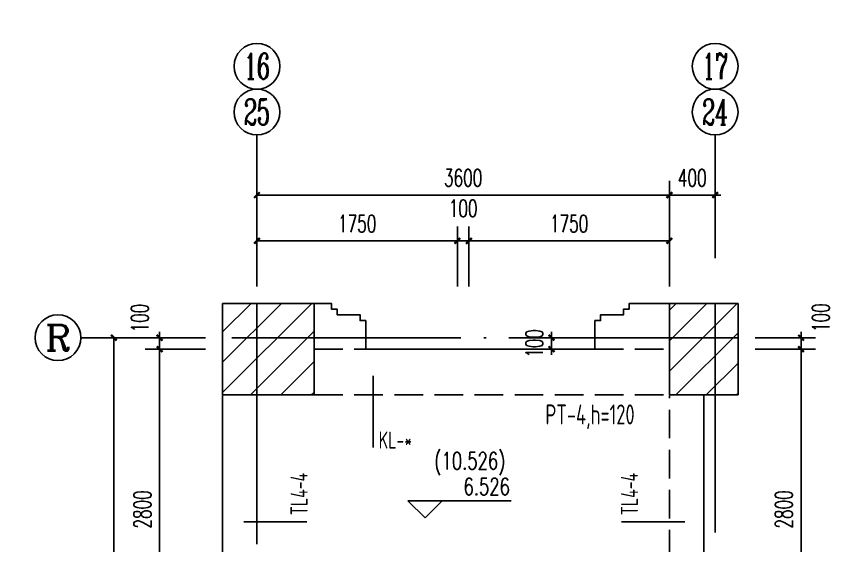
# Model space of a CAD drawing. Extents: x 239268 to 489116, y -316056 to -246175.
# Drawn here: x 427448 to 434641, y -300498 to -295877 of the extents above; entities that cross this region are included whole.
import ezdxf
from ezdxf.enums import TextEntityAlignment as Align

# ---------------------------------------------------------------- set-up
doc = ezdxf.new("R2010")
doc.units = 0
doc.header["$LTSCALE"] = 1000
doc.header["$MEASUREMENT"] = 0
doc.linetypes.add('DASH', pattern=[0.35, 0.25, -0.1])
doc.linetypes.add('DOTE', pattern=[2.42, 2, -0.2, 0.02, -0.2])
doc.layers.get('0').update_dxf_attribs({"linetype": 'CONTINUOUS'})
doc.layers.get('Defpoints').update_dxf_attribs({"color": 6, "linetype": 'CONTINUOUS'})
for name, color, linetype in [('3-ban', 84, 'CONTINUOUS'), ('3-HATCH', 8, 'CONTINUOUS'), ('3-liang-rein', 54, 'CONTINUOUS'), ('3-liang-s', 120, 'CONTINUOUS'), ('3-liang-xu', 120, 'DASH'), ('AXIS', 3, 'CONTINUOUS'), ('AXIS_TEXT', 7, 'CONTINUOUS'), ('COLUMN', 2, 'CONTINUOUS'), ('DIM_ELEV', 3, 'CONTINUOUS'), ('DOTE', 26, 'DOTE'), ('PUB_TEXT', 7, 'CONTINUOUS')]:
    doc.layers.add(name, color=color, linetype=linetype)
doc.styles.add('_TCH_AXIS', font='COMPLEX', dxfattribs={"bigfont": 'GBCBIG'})
doc.styles.add('_TCH_DIM', font='SIMPLEX', dxfattribs={"bigfont": 'GBCBIG'})
doc.styles.add('COMPLEX', font='COMPLEX')
doc.styles.add('DIM_FONT', font='SIMPLEX.shx', dxfattribs={"width": 0.65})
doc.styles.add('TSSD_Rein', font='Tssdeng.shx', dxfattribs={"width": 0.7, "bigfont": 'hztxt.shx'})
doc.dimstyles.new('DIMN50', dxfattribs={"dimscale": 0.5, "dimtxt": 300, "dimasz": 100, "dimexe": 250, "dimexo": 300, "dimgap": 150, "dimtad": 1, "dimdec": 0, "dimzin": 0, "dimdsep": 46, "dimtxsty": 'DIM_FONT', "dimblk": 'ARCHTICK', "dimcen": 0.09, "dimclrt": 7, "dimazin": 2, "dimtfac": 1, "dimtdec": 0, "dimtix": 1, "dimtmove": 2, "dimatfit": 3, "dimfxl": 0, "dimtolj": 1, "dimtzin": 0, "dimarcsym": 0})

# ---------------------------------------------------------------- blocks, each defined once
blk = doc.blocks.new('_ArchTick')
at = {"color": 0, "linetype": 'ByBlock', "const_width": 0.4}
blk.add_lwpolyline([(-0.5, -0.5), (0.5, 0.5)], dxfattribs=at)
blk = doc.blocks.new('*D449')
at = {"layer": 'AXIS', "color": 0, "lineweight": -2}
for p, q in [((433897.1, -298782.6), (434422.1, -298782.6)), ((434297.1, -301582.6), (434297.1, -298782.6)), ((433897.1, -301582.6), (434422.1, -301582.6))]:
    blk.add_line(p, q, dxfattribs=at)
at = {"layer": 'Defpoints', "color": 0}
for p in [(433747.1, -298782.6), (434297.1, -298782.6), (433747.1, -301582.6)]:
    blk.add_point(p, dxfattribs=at)
at = {"layer": 'AXIS', "color": 0, "lineweight": -2, "xscale": 50, "yscale": 50, "zscale": 50}
for p, rotation in [((434297.1, -298782.6), 90), ((434297.1, -301582.6), 270)]:
    blk.add_blockref('_ArchTick', p, dxfattribs=dict(at, rotation=rotation))
at = {"layer": 'AXIS', "color": 7, "insert": (434147.1, -300182.6), "char_height": 150, "attachment_point": 5, "rotation": 90, "style": 'DIM_FONT'}
blk.add_mtext('\\A1;2800', dxfattribs=at)
blk = doc.blocks.new('*D450')
at = {"layer": 'AXIS', "color": 0, "lineweight": -2}
for p, q in [((433897.1, -298682.6), (434422.1, -298682.6)), ((434297.1, -298682.6), (434297.1, -298632.6)), ((434297.1, -298782.6), (434297.1, -298682.6)), ((433897.1, -298782.6), (434422.1, -298782.6)), ((434297.1, -298782.6), (434297.1, -298832.6))]:
    blk.add_line(p, q, dxfattribs=at)
at = {"layer": 'Defpoints', "color": 0}
for p in [(433747.1, -298682.6), (434297.1, -298682.6), (433747.1, -298782.6)]:
    blk.add_point(p, dxfattribs=at)
at = {"layer": 'AXIS', "color": 0, "lineweight": -2, "xscale": 50, "yscale": 50, "zscale": 50}
for p, rotation in [((434297.1, -298682.6), 270), ((434297.1, -298782.6), 90)]:
    blk.add_blockref('_ArchTick', p, dxfattribs=dict(at, rotation=rotation))
at = {"layer": 'AXIS', "color": 7, "insert": (434469.6, -298507.6), "char_height": 150, "attachment_point": 5, "rotation": 90, "style": 'DIM_FONT'}
blk.add_mtext('\\A1;100', dxfattribs=at)
blk = doc.blocks.new('*D451')
at = {"layer": 'AXIS', "color": 0, "lineweight": -2}
for p, q in [((429547, -297823.9), (429547, -297311.4)), ((433147, -297823.9), (433147, -297311.4)), ((429547, -297436.4), (433147, -297436.4))]:
    blk.add_line(p, q, dxfattribs=at)
at = {"layer": 'Defpoints', "color": 0}
for p in [(433147, -297436.4), (429547, -297973.9), (433147, -297973.9)]:
    blk.add_point(p, dxfattribs=at)
at = {"layer": 'AXIS', "color": 0, "lineweight": -2, "xscale": 50, "yscale": 50, "zscale": 50, "rotation": 180}
blk.add_blockref('_ArchTick', (429547, -297436.4), dxfattribs=at)
at = {"layer": 'AXIS', "color": 0, "lineweight": -2, "xscale": 50, "yscale": 50, "zscale": 50}
blk.add_blockref('_ArchTick', (433147, -297436.4), dxfattribs=at)
at = {"layer": 'AXIS', "color": 7, "insert": (431347, -297286.4), "char_height": 150, "attachment_point": 5, "style": 'DIM_FONT'}
blk.add_mtext('\\A1;3600', dxfattribs=at)
blk = doc.blocks.new('*D452')
at = {"layer": 'AXIS', "color": 0, "lineweight": -2}
for p, q in [((433147, -297823.9), (433147, -297311.4)), ((433547, -297823.9), (433547, -297311.4)), ((433147, -297436.4), (433097, -297436.4)), ((433147, -297436.4), (433547, -297436.4)), ((433547, -297436.4), (433597, -297436.4))]:
    blk.add_line(p, q, dxfattribs=at)
at = {"layer": 'Defpoints', "color": 0}
for p in [(433547, -297436.4), (433147, -297973.9), (433547, -297973.9)]:
    blk.add_point(p, dxfattribs=at)
at = {"layer": 'AXIS', "color": 0, "lineweight": -2, "xscale": 50, "yscale": 50, "zscale": 50}
blk.add_blockref('_ArchTick', (433147, -297436.4), dxfattribs=at)
at = {"layer": 'AXIS', "color": 0, "lineweight": -2, "xscale": 50, "yscale": 50, "zscale": 50, "rotation": 180}
blk.add_blockref('_ArchTick', (433547, -297436.4), dxfattribs=at)
at = {"layer": 'AXIS', "color": 7, "insert": (433347, -297286.4), "char_height": 150, "attachment_point": 5, "style": 'DIM_FONT'}
blk.add_mtext('\\A1;400', dxfattribs=at)
blk = doc.blocks.new('*D453')
at = {"layer": 'AXIS', "color": 0, "lineweight": -2}
for p, q in [((429547, -298236.4), (429547, -297711.4)), ((431297, -298236.4), (431297, -297711.4)), ((429547, -297836.4), (431297, -297836.4))]:
    blk.add_line(p, q, dxfattribs=at)
at = {"layer": 'Defpoints', "color": 0}
for p in [(431297, -297836.4), (429547, -298386.4), (431297, -298386.4)]:
    blk.add_point(p, dxfattribs=at)
at = {"layer": 'AXIS', "color": 0, "lineweight": -2, "xscale": 50, "yscale": 50, "zscale": 50, "rotation": 180}
blk.add_blockref('_ArchTick', (429547, -297836.4), dxfattribs=at)
at = {"layer": 'AXIS', "color": 0, "lineweight": -2, "xscale": 50, "yscale": 50, "zscale": 50}
blk.add_blockref('_ArchTick', (431297, -297836.4), dxfattribs=at)
at = {"layer": 'AXIS', "color": 7, "insert": (430422, -297686.4), "char_height": 150, "attachment_point": 5, "style": 'DIM_FONT'}
blk.add_mtext('\\A1;1750', dxfattribs=at)
blk = doc.blocks.new('*D454')
at = {"layer": 'AXIS', "color": 0, "lineweight": -2}
for p, q in [((431297, -298236.4), (431297, -297711.4)), ((431397, -298236.4), (431397, -297711.4)), ((431297, -297836.4), (431247, -297836.4)), ((431297, -297836.4), (431397, -297836.4)), ((431397, -297836.4), (431447, -297836.4))]:
    blk.add_line(p, q, dxfattribs=at)
at = {"layer": 'Defpoints', "color": 0}
for p in [(431397, -297836.4), (431297, -298386.4), (431397, -298386.4)]:
    blk.add_point(p, dxfattribs=at)
at = {"layer": 'AXIS', "color": 0, "lineweight": -2, "xscale": 50, "yscale": 50, "zscale": 50}
blk.add_blockref('_ArchTick', (431297, -297836.4), dxfattribs=at)
at = {"layer": 'AXIS', "color": 0, "lineweight": -2, "xscale": 50, "yscale": 50, "zscale": 50, "rotation": 180}
blk.add_blockref('_ArchTick', (431397, -297836.4), dxfattribs=at)
at = {"layer": 'AXIS', "color": 7, "insert": (431347, -297552.6), "char_height": 150, "attachment_point": 5, "style": 'DIM_FONT'}
blk.add_mtext('\\A1;100', dxfattribs=at)
blk = doc.blocks.new('*D455')
at = {"layer": 'AXIS', "color": 0, "lineweight": -2}
for p, q in [((431397, -298236.4), (431397, -297711.4)), ((433147, -298236.4), (433147, -297711.4)), ((431397, -297836.4), (433147, -297836.4))]:
    blk.add_line(p, q, dxfattribs=at)
at = {"layer": 'Defpoints', "color": 0}
for p in [(433147, -297836.4), (431397, -298386.4), (433147, -298386.4)]:
    blk.add_point(p, dxfattribs=at)
at = {"layer": 'AXIS', "color": 0, "lineweight": -2, "xscale": 50, "yscale": 50, "zscale": 50, "rotation": 180}
blk.add_blockref('_ArchTick', (431397, -297836.4), dxfattribs=at)
at = {"layer": 'AXIS', "color": 0, "lineweight": -2, "xscale": 50, "yscale": 50, "zscale": 50}
blk.add_blockref('_ArchTick', (433147, -297836.4), dxfattribs=at)
at = {"layer": 'AXIS', "color": 7, "insert": (432272, -297686.4), "char_height": 150, "attachment_point": 5, "style": 'DIM_FONT'}
blk.add_mtext('\\A1;1750', dxfattribs=at)
blk = doc.blocks.new('*D458')
at = {"layer": 'AXIS', "color": 0, "lineweight": -2}
for p, q in [((429097, -298782.6), (428572, -298782.6)), ((428697, -301582.6), (428697, -298782.6)), ((429097, -301582.6), (428572, -301582.6))]:
    blk.add_line(p, q, dxfattribs=at)
at = {"layer": 'Defpoints', "color": 0}
for p in [(428697, -298782.6), (429247, -298782.6), (429247, -301582.6)]:
    blk.add_point(p, dxfattribs=at)
at = {"layer": 'AXIS', "color": 0, "lineweight": -2, "xscale": 50, "yscale": 50, "zscale": 50}
for p, rotation in [((428697, -298782.6), 90), ((428697, -301582.6), 270)]:
    blk.add_blockref('_ArchTick', p, dxfattribs=dict(at, rotation=rotation))
at = {"layer": 'AXIS', "color": 7, "insert": (428547, -300182.6), "char_height": 150, "attachment_point": 5, "rotation": 90, "style": 'DIM_FONT'}
blk.add_mtext('\\A1;2800', dxfattribs=at)
blk = doc.blocks.new('*D459')
at = {"layer": 'AXIS', "color": 0, "lineweight": -2}
for p, q in [((429097, -298682.6), (428572, -298682.6)), ((428697, -298682.6), (428697, -298632.6)), ((428697, -298782.6), (428697, -298682.6)), ((429097, -298782.6), (428572, -298782.6)), ((428697, -298782.6), (428697, -298832.6))]:
    blk.add_line(p, q, dxfattribs=at)
at = {"layer": 'Defpoints', "color": 0}
for p in [(428697, -298682.6), (429247, -298682.6), (429247, -298782.6)]:
    blk.add_point(p, dxfattribs=at)
at = {"layer": 'AXIS', "color": 0, "lineweight": -2, "xscale": 50, "yscale": 50, "zscale": 50}
for p, rotation in [((428697, -298682.6), 270), ((428697, -298782.6), 90)]:
    blk.add_blockref('_ArchTick', p, dxfattribs=dict(at, rotation=rotation))
at = {"layer": 'AXIS', "color": 7, "insert": (428524.5, -298511.4), "char_height": 150, "attachment_point": 5, "rotation": 90, "style": 'DIM_FONT'}
blk.add_mtext('\\A1;100', dxfattribs=at)
blk = doc.blocks.new('*D460')
at = {"layer": 'AXIS', "color": 0, "lineweight": -2}
for p, q in [((429097, -298682.6), (428172, -298682.6)), ((428297, -308682.6), (428297, -298682.6)), ((429097, -308682.6), (428172, -308682.6))]:
    blk.add_line(p, q, dxfattribs=at)
at = {"layer": 'Defpoints', "color": 0}
for p in [(428297, -298682.6), (429247, -298682.6), (429247, -308682.6)]:
    blk.add_point(p, dxfattribs=at)
at = {"layer": 'AXIS', "color": 0, "lineweight": -2, "xscale": 50, "yscale": 50, "zscale": 50}
for p, rotation in [((428297, -298682.6), 90), ((428297, -308682.6), 270)]:
    blk.add_blockref('_ArchTick', p, dxfattribs=dict(at, rotation=rotation))
at = {"layer": 'AXIS', "color": 7, "insert": (428147, -303682.6), "char_height": 150, "attachment_point": 5, "rotation": 90, "style": 'DIM_FONT'}
blk.add_mtext('\\A1;10000', dxfattribs=at)
blk = doc.blocks.new('_AXISO')
blk.add_circle((0, 0), 0.5)
at = {"layer": 'AXIS_TEXT', "style": 'COMPLEX', "width": 1.041667}
blk.add_attdef('A', text='', height=0.56, dxfattribs=at).set_placement((-0.25, -0.28), (0.25, -0.28), align=Align.FIT)
blk = doc.blocks.new('*D798')
at = {"layer": '3-liang-s', "color": 0, "lineweight": -2}
for p, q in [((432118.7, -298682.6), (432118.7, -298632.6)), ((432118.7, -298682.6), (432118.7, -298782.6)), ((432176.9, -298682.6), (432243.7, -298682.6)), ((432118.7, -298782.6), (432118.7, -298832.6)), ((432176.9, -298782.6), (432243.7, -298782.6))]:
    blk.add_line(p, q, dxfattribs=at)
at = {"layer": 'Defpoints', "color": 0}
for p in [(432026.9, -298682.6), (432026.9, -298782.6), (432118.7, -298782.6)]:
    blk.add_point(p, dxfattribs=at)
at = {"layer": '3-liang-s', "color": 0, "lineweight": -2, "xscale": 50, "yscale": 50, "zscale": 50}
for p, rotation in [((432118.7, -298682.6), 270), ((432118.7, -298782.6), 90)]:
    blk.add_blockref('_ArchTick', p, dxfattribs=dict(at, rotation=rotation))
at = {"layer": '3-liang-s', "color": 7, "insert": (431968.7, -298732.6), "char_height": 150, "attachment_point": 5, "rotation": 90, "style": 'DIM_FONT'}
blk.add_mtext('\\A1;100', dxfattribs=at)
blk = doc.blocks.new('*D831')
at = {"layer": '3-ban', "color": 0, "lineweight": -2}
for p, q in [((329806.4, -308668.4), (329087.7, -308668.4)), ((329212.7, -308668.4), (329212.7, -309108.4)), ((329916.4, -309108.4), (329087.7, -309108.4))]:
    blk.add_line(p, q, dxfattribs=at)
at = {"layer": '3-liang-s', "color": 0, "lineweight": -2}
for p, q in [((432013.3, -284372.1), (431638.3, -284372.1)), ((431763.3, -284872.1), (431763.3, -284372.1)), ((432013.3, -284872.1), (431638.3, -284872.1))]:
    blk.add_line(p, q, dxfattribs=at)
at = {"layer": 'Defpoints', "color": 0}
for p in [(431763.3, -284372.1), (432163.3, -284372.1), (432163.3, -284872.1), (329956.4, -308668.4), (329212.7, -309108.4), (330066.4, -309108.4)]:
    blk.add_point(p, dxfattribs=at)
at = {"layer": '3-ban', "color": 0, "lineweight": -2, "xscale": 50, "yscale": 50, "zscale": 50}
for p, rotation in [((329212.7, -308668.4), 90), ((329212.7, -309108.4), 270)]:
    blk.add_blockref('_ArchTick', p, dxfattribs=dict(at, rotation=rotation))
at = {"layer": '3-liang-s', "color": 0, "lineweight": -2, "xscale": 50, "yscale": 50, "zscale": 50}
for p, rotation in [((431763.3, -284372.1), 90), ((431763.3, -284872.1), 270)]:
    blk.add_blockref('_ArchTick', p, dxfattribs=dict(at, rotation=rotation))
at = {"layer": '3-ban', "color": 7, "insert": (329062.7, -308888.4), "char_height": 150, "attachment_point": 5, "rotation": 90, "style": 'DIM_FONT'}
blk.add_mtext('\\A1;200', dxfattribs=at)
at = {"layer": '3-liang-s', "color": 7, "insert": (431613.3, -284622.1), "char_height": 150, "attachment_point": 5, "rotation": 90, "style": 'DIM_FONT'}
blk.add_mtext('\\A1;500', dxfattribs=at)
blk = doc.blocks.new('*D836')
at = {"layer": '3-ban', "color": 0, "lineweight": -2}
for p, q in [((330176.3, -313574.5), (330176.3, -313260.3)), ((330676.3, -313574.5), (330676.3, -313260.3)), ((330176.3, -313385.3), (330676.3, -313385.3))]:
    blk.add_line(p, q, dxfattribs=at)
at = {"layer": '3-liang-s', "color": 0, "lineweight": -2}
for p, q in [((443582.6, -298440.8), (443582.6, -298390.8)), ((443729.4, -298440.8), (443457.6, -298440.8)), ((443582.6, -298490.8), (443582.6, -298440.8)), ((443729.4, -298490.8), (443457.6, -298490.8)), ((443582.6, -298490.8), (443582.6, -298540.8))]:
    blk.add_line(p, q, dxfattribs=at)
at = {"layer": 'Defpoints', "color": 0}
for p in [(443582.6, -298440.8), (443879.4, -298440.8), (443879.4, -298490.8), (330676.3, -313385.3), (330176.3, -313724.5), (330676.3, -313724.5)]:
    blk.add_point(p, dxfattribs=at)
at = {"layer": '3-ban', "color": 0, "lineweight": -2, "xscale": 50, "yscale": 50, "zscale": 50, "rotation": 180}
blk.add_blockref('_ArchTick', (330176.3, -313385.3), dxfattribs=at)
at = {"layer": '3-ban', "color": 0, "lineweight": -2, "xscale": 50, "yscale": 50, "zscale": 50}
blk.add_blockref('_ArchTick', (330676.3, -313385.3), dxfattribs=at)
at = {"layer": '3-liang-s', "color": 0, "lineweight": -2, "xscale": 50, "yscale": 50, "zscale": 50}
for p, rotation in [((443582.6, -298440.8), 270), ((443582.6, -298490.8), 90)]:
    blk.add_blockref('_ArchTick', p, dxfattribs=dict(at, rotation=rotation))
at = {"layer": '3-ban', "color": 7, "insert": (330426.3, -313235.3), "char_height": 150, "attachment_point": 5, "style": 'DIM_FONT'}
blk.add_mtext('\\A1;250', dxfattribs=at)
at = {"layer": '3-liang-s', "color": 7, "insert": (443432.6, -298465.8), "char_height": 150, "attachment_point": 5, "rotation": 90, "style": 'DIM_FONT'}
blk.add_mtext('\\A1;50', dxfattribs=at)
blk = doc.blocks.new('*D841')
at = {"layer": '3-ban', "color": 0, "lineweight": -2}
for p, q in [((329696.4, -313944.5), (329087.7, -313944.5)), ((329212.7, -313944.5), (329212.7, -314604.5)), ((330026.4, -314604.5), (329087.7, -314604.5))]:
    blk.add_line(p, q, dxfattribs=at)
at = {"layer": '3-liang-s', "color": 0, "lineweight": -2}
for p, q in [((443582.6, -296190.8), (443582.6, -296140.8)), ((443729.4, -296190.8), (443457.6, -296190.8)), ((443729.4, -296240.8), (443457.6, -296240.8)), ((443582.6, -296240.8), (443582.6, -296190.8)), ((443582.6, -296240.8), (443582.6, -296290.8))]:
    blk.add_line(p, q, dxfattribs=at)
at = {"layer": 'Defpoints', "color": 0}
for p in [(443582.6, -296190.8), (443879.4, -296190.8), (443879.4, -296240.8), (329846.4, -313944.5), (329212.7, -314604.5), (330176.4, -314604.5)]:
    blk.add_point(p, dxfattribs=at)
at = {"layer": '3-ban', "color": 0, "lineweight": -2, "xscale": 50, "yscale": 50, "zscale": 50}
for p, rotation in [((329212.7, -313944.5), 90), ((329212.7, -314604.5), 270)]:
    blk.add_blockref('_ArchTick', p, dxfattribs=dict(at, rotation=rotation))
at = {"layer": '3-liang-s', "color": 0, "lineweight": -2, "xscale": 50, "yscale": 50, "zscale": 50}
for p, rotation in [((443582.6, -296190.8), 270), ((443582.6, -296240.8), 90)]:
    blk.add_blockref('_ArchTick', p, dxfattribs=dict(at, rotation=rotation))
at = {"layer": '3-ban', "color": 7, "insert": (329062.7, -314274.5), "char_height": 150, "attachment_point": 5, "rotation": 90, "style": 'DIM_FONT'}
blk.add_mtext('\\A1;300', dxfattribs=at)
at = {"layer": '3-liang-s', "color": 7, "insert": (443432.6, -296215.8), "char_height": 150, "attachment_point": 5, "rotation": 90, "style": 'DIM_FONT'}
blk.add_mtext('\\A1;50', dxfattribs=at)

msp = doc.modelspace()

# ---------------------------------------------------------------- hatches: boundary and pattern name
at = {"layer": '3-HATCH'}
h = msp.add_hatch(dxfattribs=at)
h.set_pattern_fill('ANSI31', color=256, scale=1500, style=0)
h.paths.add_polyline_path([(430047, -298382.6), (429247, -298382.6), (429247, -299182.6), (430047, -299182.6)])
h = msp.add_hatch(dxfattribs=at)
h.set_pattern_fill('ANSI31', color=256, scale=1500, style=0)
h.paths.add_polyline_path([(433747.1, -298382.6), (433147, -298382.6), (433147, -299182.6), (433747.1, -299182.6)])

# ---------------------------------------------------------------- linework, layer by layer
at = {"layer": '3-liang-rein'}
for p, q in [((430562.1, -299640.8), (430562.1, -299016)), ((429983.8, -300292.3), (429431, -300292.3)), ((433282.2, -300292.3), (432729.4, -300292.3))]:
    msp.add_line(p, q, dxfattribs=at)
at = {"layer": '3-liang-s'}
for p, q in [((429247, -300961.4), (429247, -299186.4)), ((433447, -300961.4), (433447, -299186.4))]:
    msp.add_line(p, q, dxfattribs=at)
msp.add_lwpolyline([(429547, -298382.6), (430197, -298382.6), (430197, -298432.6), (430247, -298432.6), (430247, -298482.6), (430447, -298482.6), (430447, -298532.6), (430497, -298532.6), (430497, -298782.6), (432497, -298782.6), (432497, -298532.6), (432547, -298532.6), (432547, -298482.6), (432747, -298482.6), (432747, -298432.6), (432797, -298432.6), (432797, -298382.6), (433147, -298382.6)], dxfattribs=at)
at = {"layer": '3-liang-xu'}
for p, q in [((430047, -298782.6), (433147, -298782.6)), ((429547, -299186.4), (429547, -308186.4)), ((430047, -299182.6), (433147, -299182.6)), ((433147, -300961.4), (433147, -299186.4))]:
    msp.add_line(p, q, dxfattribs=at)
at = {"layer": 'AXIS'}
for p, q in [((429547, -296511.4), (429547, -296511.4)), ((433547, -296511.4), (433547, -296511.4)), ((429547, -297986.4), (429547, -296911.4)), ((433547, -297986.4), (433547, -296911.4)), ((428697, -298682.6), (428009.5, -298682.6))]:
    msp.add_line(p, q, dxfattribs=at)
at = {"layer": 'COLUMN'}
for p, q in [((430047, -298382.6), (429247, -298382.6)), ((429247, -298382.6), (429247, -299182.6)), ((430047, -299182.6), (430047, -298382.6)), ((433747.1, -298382.6), (433147, -298382.6)), ((433147, -298382.6), (433147, -299182.6)), ((433747.1, -299182.6), (433747.1, -298382.6)), ((429247, -299182.6), (430047, -299182.6)), ((433147, -299182.6), (433747.1, -299182.6))]:
    msp.add_line(p, q, dxfattribs=at)
at = {"layer": 'DIM_ELEV'}
for p, q in [((431015.1, -300257.3), (430865.1, -300107.3)), ((430865.1, -300107.3), (431765.1, -300107.3)), ((431015.1, -300257.3), (431165.1, -300107.3))]:
    msp.add_line(p, q, dxfattribs=at)
at = {"layer": 'DOTE'}
for p, q in [((429547, -298382.6), (429547, -308982.6)), ((433547, -298382.6), (433547, -308982.6)), ((433747.1, -298682.6), (429247, -298682.6))]:
    msp.add_line(p, q, dxfattribs=at)

# ---------------------------------------------------------------- block references
at = {"layer": 'AXIS'}
ref = msp.add_blockref('_AXISO', (429547, -296311.4), dxfattribs=dict(at, xscale=400, yscale=400, zscale=400))
ref.add_attrib('A', '16', dxfattribs={"layer": 'AXIS_TEXT', "height": 226.27, "style": '_TCH_AXIS', "width": 0.724138}).set_placement((429433.9, -296424.5), (429660.2, -296424.5), align=Align.FIT)
ref = msp.add_blockref('_AXISO', (433547, -296311.4), dxfattribs=dict(at, xscale=400, yscale=400, zscale=400))
ref.add_attrib('A', '17', dxfattribs={"layer": 'AXIS_TEXT', "height": 226.27, "style": '_TCH_AXIS', "width": 0.724138}).set_placement((433433.9, -296424.5), (433660.2, -296424.5), align=Align.FIT)
ref = msp.add_blockref('_AXISO', (429547, -296711.4), dxfattribs=dict(at, xscale=400, yscale=400, zscale=400))
ref.add_attrib('A', '25', dxfattribs={"layer": 'AXIS_TEXT', "height": 226.27, "style": '_TCH_AXIS', "width": 0.617647}).set_placement((429433.9, -296824.5), (429660.2, -296824.5), align=Align.FIT)
ref = msp.add_blockref('_AXISO', (433547, -296711.4), dxfattribs=dict(at, xscale=400, yscale=400, zscale=400))
ref.add_attrib('A', '24', dxfattribs={"layer": 'AXIS_TEXT', "height": 226.27, "style": '_TCH_AXIS', "width": 0.583333}).set_placement((433433.9, -296824.5), (433660.2, -296824.5), align=Align.FIT)
ref = msp.add_blockref('_AXISO', (427809.5, -298682.6), dxfattribs=dict(at, xscale=400, yscale=400, zscale=400))
ref.add_attrib('A', 'R', dxfattribs={"layer": 'AXIS_TEXT', "height": 226.3, "style": '_TCH_AXIS', "width": 1.166667}).set_placement((427696.4, -298795.7), (427922.7, -298795.7), align=Align.FIT)

# ---------------------------------------------------------------- texts
at = {"layer": '3-ban', "style": 'TSSD_Rein', "width": 0.7}
msp.add_text('PT-4,h=120', height=175, dxfattribs=at).set_placement((432064.4, -299440.5))
at = {"layer": '3-liang-rein', "style": 'TSSD_Rein', "width": 0.7}
msp.add_text('KL-*', height=150, dxfattribs=at).set_placement((430609.7, -299651.5))
for p in [(429990.1, -300232.4), (432874.2, -300232.4)]:
    msp.add_text('TL4-4', height=150, rotation=90, dxfattribs=at).set_placement(p)
at = {"layer": 'PUB_TEXT', "style": '_TCH_DIM', "width": 0.705882}
for s, p in [('(10.526)', (431095.1, -299832.3)), ('6.526', (431350.1, -300057.3))]:
    msp.add_text(s, height=148.75, dxfattribs=at).set_placement(p)

# ---------------------------------------------------------------- dimensions: what is measured, and where the dimension line sits
at = {"layer": '3-ban'}
for base, p1, p2, text, picture, middle in [((329212.7, -309108.4), (329956.4, -308668.4), (330066.4, -309108.4), '200', '*D831', (329062.7, -308888.4)), ((329212.7, -314604.5), (329846.4, -313944.5), (330176.4, -314604.5), '300', '*D841', (329062.7, -314274.5))]:
    dim = msp.add_linear_dim(base=base, p1=p1, p2=p2, angle=90, text=text, dimstyle='DIMN50', dxfattribs=at)
    dim.commit()
    dim.dimension.update_dxf_attribs({"geometry": picture, "text_midpoint": middle})
dim = msp.add_linear_dim(base=(330676.3, -313385.3), p1=(330176.3, -313724.5), p2=(330676.3, -313724.5), text='250', dimstyle='DIMN50', dxfattribs=at)
dim.commit()
dim.dimension.update_dxf_attribs({"geometry": '*D836', "text_midpoint": (330426.3, -313235.3)})
at = {"layer": '3-liang-s'}
for base, p1, p2, picture, middle in [((431763.3, -284372.1), (432163.3, -284872.1), (432163.3, -284372.1), '*D831', (431613.3, -284622.1)), ((443582.6, -296190.8), (443879.4, -296240.8), (443879.4, -296190.8), '*D841', (443432.6, -296215.8)), ((443582.6, -298440.8), (443879.4, -298490.8), (443879.4, -298440.8), '*D836', (443432.6, -298465.8)), ((432118.7, -298782.6), (432026.9, -298682.6), (432026.9, -298782.6), '*D798', (431968.7, -298732.6))]:
    dim = msp.add_linear_dim(base=base, p1=p1, p2=p2, angle=90, dimstyle='DIMN50', dxfattribs=at)
    dim.commit()
    dim.dimension.update_dxf_attribs({"geometry": picture, "text_midpoint": middle})
at = {"layer": 'AXIS'}
for p1, p2, distance, picture, middle in [((429547, -297973.9), (433147, -297973.9), 537.5, '*D451', (431347, -297286.4)), ((433147, -297973.9), (433547, -297973.9), 537.5, '*D452', (433347, -297286.4)), ((429547, -298386.4), (431297, -298386.4), 550, '*D453', (430422, -297686.4)), ((431397, -298386.4), (433147, -298386.4), 550, '*D455', (432272, -297686.4)), ((429247, -308682.6), (429247, -298682.6), 950, '*D460', (428147, -303682.6)), ((429247, -301582.6), (429247, -298782.6), 550, '*D458', (428547, -300182.6)), ((433747.1, -301582.6), (433747.1, -298782.6), -550, '*D449', (434147.1, -300182.6))]:
    dim = msp.add_aligned_dim(p1=p1, p2=p2, distance=distance, dimstyle='DIMN50', dxfattribs=at)
    dim.commit()
    dim.dimension.update_dxf_attribs({"geometry": picture, "text_midpoint": middle})
for base, p1, p2, angle, picture, middle in [((431397, -297836.4), (431297, -298386.4), (431397, -298386.4), 0, '*D454', (431347, -297552.6)), ((428697, -298682.6), (429247, -298782.6), (429247, -298682.6), 90.00002, '*D459', (428524.5, -298511.4)), ((434297.1, -298682.6), (433747.1, -298782.6), (433747.1, -298682.6), 89.99998, '*D450', (434469.6, -298507.6))]:
    dim = msp.add_linear_dim(base=base, p1=p1, p2=p2, angle=angle, dimstyle='DIMN50', dxfattribs=at)
    dim.commit()
    dim.dimension.update_dxf_attribs({"geometry": picture, "text_midpoint": middle, "dimtype": 161})

doc.saveas('drawing.dxf')
